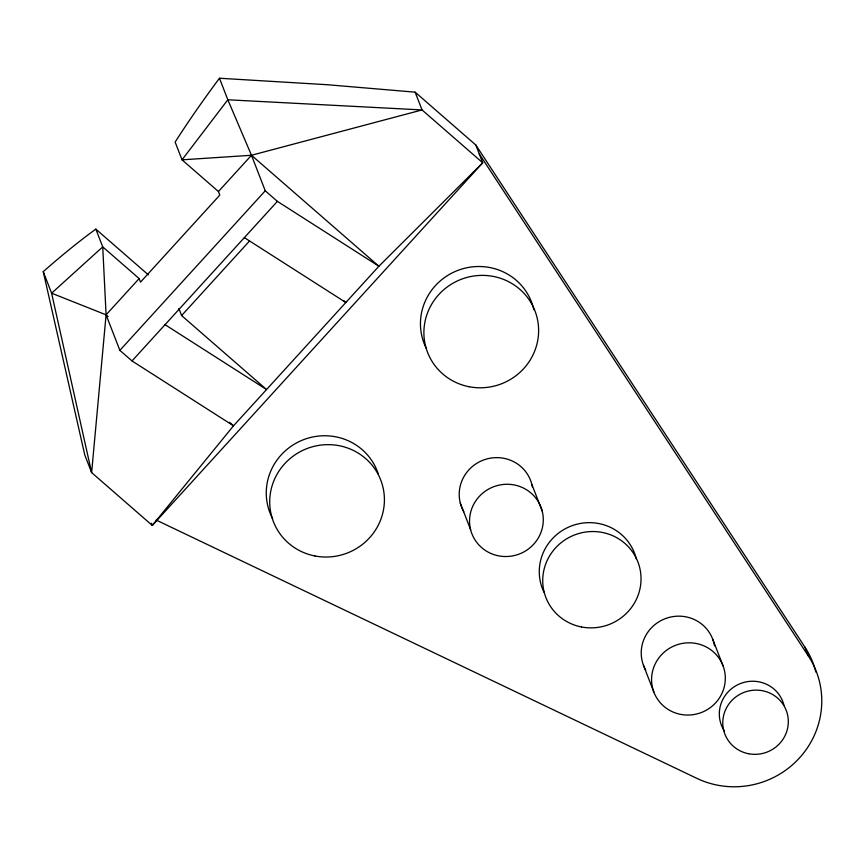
<?xml version="1.0" encoding="UTF-8"?>
<svg xmlns="http://www.w3.org/2000/svg" width="865" height="865" viewBox="0 0 865 865"><rect width="100%" height="100%" fill="white"/><g stroke="black" fill="none" stroke-linecap="round" stroke-linejoin="round"><path stroke-width="1.3" d="M219.472 78.239L218.888 79.007A326.775 67.416 -48.9 0 0 175.13 142.065L182.028 159.83L218.434 191.533L219.807 195.09L140.508 282.131L139.135 278.573L102.73 246.871L95.831 229.106A326.775 67.416 -48.9 0 0 43.91 271.069L43.25 271.653L84.738 454.828L91.625 472.593L152.294 525.444L482.713 162.782L475.826 145.017L415.146 92.166L327.63 84.748L219.472 78.239L227.83 99.778L251.477 155.268L265.252 190.797L277.395 201.372L378.892 266.236L482.713 162.782L422.044 109.942L415.146 92.166M139.135 278.573L106.092 314.838L91.625 472.593L51.608 293.203L43.25 271.653M218.434 191.533L251.477 155.268L422.044 109.942L227.83 99.778L182.028 159.83L251.477 155.268L378.892 266.236L233.507 425.807L152.294 525.444L151.44 523.217M229.463 422.282L233.507 425.807L132.01 360.943L119.867 350.368L265.252 190.797M132.01 360.943L277.395 201.372M165.053 324.678L266.55 389.542L181.607 315.563L249.185 241.378M156.165 520.049L696.909 778.381A86.316 83.97 -21.2 0 0 799.455 757.967A86.316 83.97 -21.2 0 0 808.386 656.027L804.937 647.15L475.826 145.017M244.352 237.637L345.849 302.501L343.827 300.739M95.831 229.106L148.423 274.897M108.114 316.601L106.092 314.838L51.608 293.203L102.73 246.871L106.092 314.838L119.867 350.368M479.264 153.894L808.386 656.027M712.76 639.311L723.097 665.963A37 35.995 -21.2 0 1 682.02 714.62A37 35.995 -21.2 0 1 660.211 656.211A37 35.995 -21.2 0 1 723.097 665.963M643.452 665.25L653.789 691.903M531.889 484.476L542.225 511.129A37 35.995 -21.2 0 1 496.142 555.287A37 35.995 -21.2 0 1 480.886 494.802A37 35.995 -21.2 0 1 542.225 511.129M460.277 503.03L470.614 529.683M178.85 308.459L181.607 315.563M804.937 647.15A86.316 83.97 -21.2 0 1 815.868 672.073M463.781 511.756A37 35.995 -21.2 0 1 483.968 459.856A37 35.995 -21.2 0 1 532.44 487.103M645.712 670.137A37 35.995 -21.2 0 1 666.169 618.324A37 35.995 -21.2 0 1 714.501 645.82M272.659 518.676A57.555 55.987 -21.2 0 1 301.625 440.458A57.555 55.987 -21.2 0 1 378.232 473.804M426.24 348.249A57.555 55.987 -21.2 0 1 459.001 269.966A57.555 55.987 -21.2 0 1 533.846 309.692M543.977 592.19A49.337 47.997 -21.2 0 1 572.198 525.65A49.337 47.997 -21.2 0 1 636.283 558.876M724.535 731.239A32.892 31.994 -21.2 0 1 739.207 684.064A32.892 31.994 -21.2 0 1 783.96 705.278M314.914 555.968A57.555 55.987 -21.2 0 0 381.681 482.692A57.555 55.987 -21.2 0 0 284.596 463.845A57.555 55.987 -21.2 0 0 314.914 555.968M469.111 386.731A57.555 55.987 -21.2 0 0 535.878 313.444A57.555 55.987 -21.2 0 0 438.782 294.597A57.555 55.987 -21.2 0 0 469.111 386.731M581.464 626.963A49.337 47.997 -21.2 0 0 638.694 564.142A49.337 47.997 -21.2 0 0 555.471 547.999A49.337 47.997 -21.2 0 0 581.464 626.963M748.593 753.739A32.892 31.994 -21.2 0 0 786.75 711.863A32.892 31.994 -21.2 0 0 731.271 701.093A32.892 31.994 -21.2 0 0 748.593 753.739"/></g></svg>
